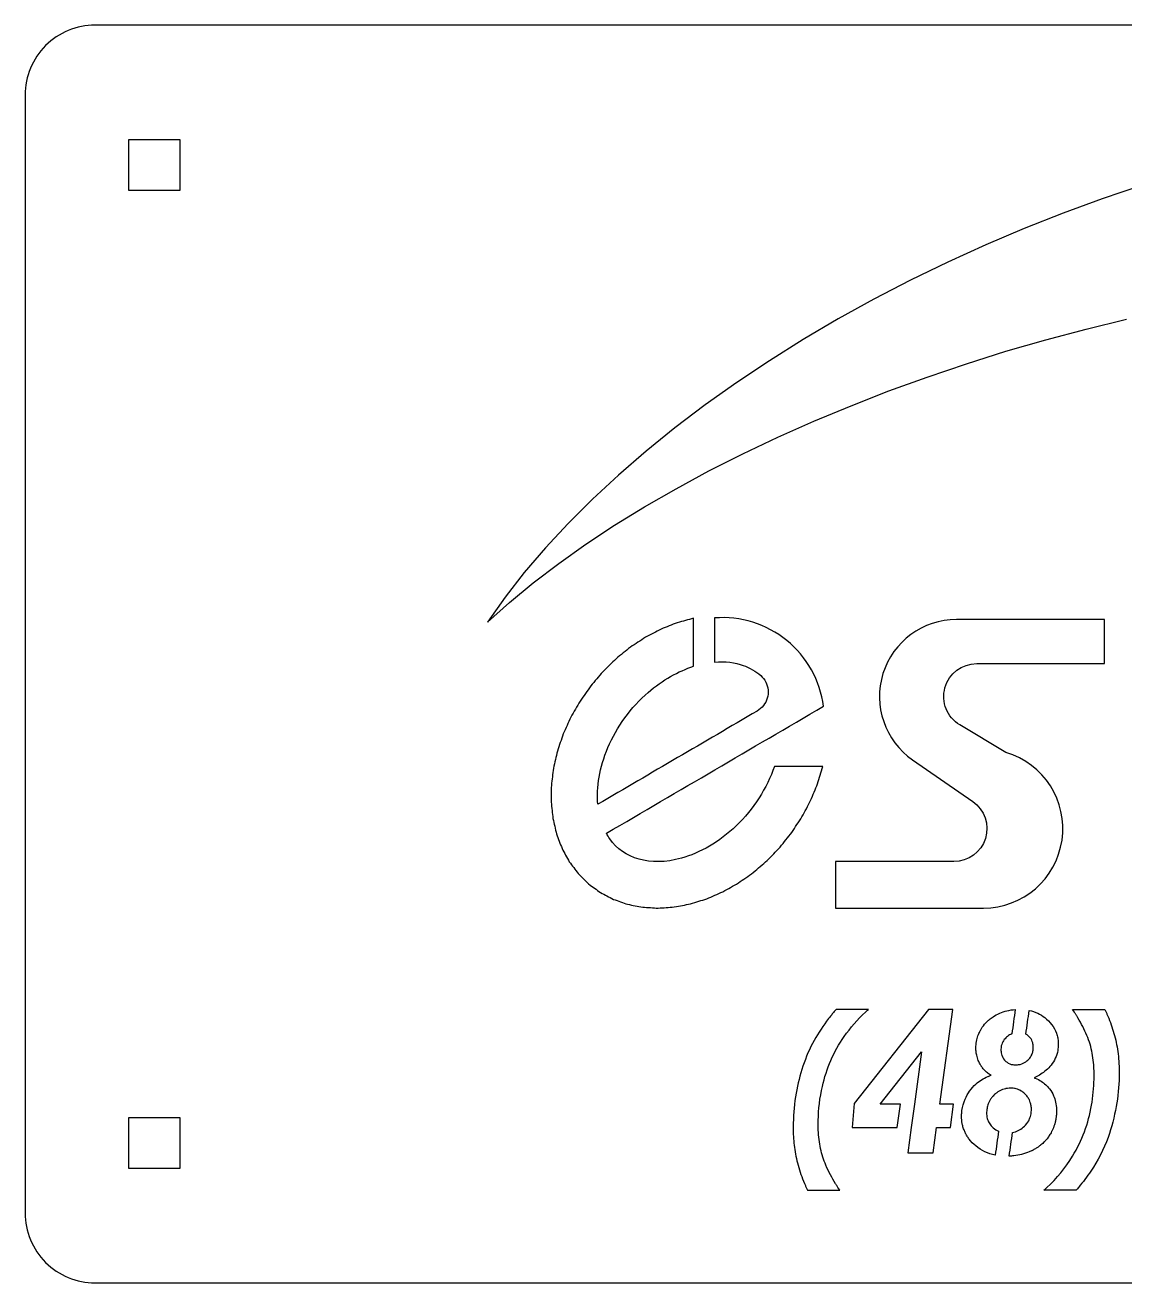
# Model space of a CAD drawing. Extents: x -202 to 213, y -95 to 85.
# Drawn here: x -201.7 to -44.3, y -94.6 to 85.4 of the extents above; entities that cross this region are included whole.
import ezdxf

# ---------------------------------------------------------------- set-up
doc = ezdxf.new("R2010")
doc.units = 0

msp = doc.modelspace()

# ---------------------------------------------------------------- linework, layer by layer
at = {"layer": '1'}
for points in [[(213.29, 75.37, 0.414214), (203.29, 85.37), (-191.71, 85.37, 0.414214), (-201.71, 75.37), (-201.71, -84.63, 0.414214), (-191.71, -94.63), (203.29, -94.63, 0.414214), (213.29, -84.63)], [(-47.25, 0.3), (-68.41, 0.3, 0.735169), (-74.69, -19.79), (-66.1, -25.74, -0.735169), (-68.79, -34.35), (-85.74, -34.35), (-85.74, -41), (-64.57, -41, 0.865241), (-61.33, -18.72), (-67.93, -14.78, -0.761737), (-65.51, -6), (-47.25, -6)]]:
    msp.add_lwpolyline(points, format="xyb", close=True, dxfattribs=at)
for points in [[(-179.56, 69.02), (-179.56, 61.72), (-186.86, 61.72), (-186.86, 69.02)], [(-68.85, -69.08), (-70.81, -69.08), (-68.94, -55.49), (-72.42, -55.49), (-83.08, -68.94), (-83.33, -72.41), (-76.91, -72.41), (-76.45, -69.08), (-79.33, -69.08), (-73.4, -61.58), (-74.43, -69.08), (-74.89, -72.41), (-75.38, -76), (-71.77, -76), (-71.27, -72.41), (-69.29, -72.41)], [(-179.56, -70.98), (-179.56, -78.28), (-186.86, -78.28), (-186.86, -70.98)]]:
    msp.add_lwpolyline(points, close=True, dxfattribs=at)
msp.add_lwpolyline([(-41.92, 62.41), (-47.56, 60.52), (-53.17, 58.47), (-58.73, 56.27), (-64.23, 53.94), (-69.66, 51.47), (-75, 48.87), (-80.24, 46.15), (-85.35, 43.32), (-90.34, 40.38), (-95.18, 37.34), (-99.87, 34.21), (-104.38, 31.01), (-108.72, 27.72), (-112.85, 24.38), (-116.79, 20.98), (-120.51, 17.53), (-124, 14.05), (-127.25, 10.54), (-130.27, 7.01), (-133.03, 3.48), (-135.53, -0.06), (-132.38, 2.76), (-128.98, 5.57), (-125.34, 8.34), (-121.47, 11.09), (-117.37, 13.79), (-113.06, 16.44), (-108.56, 19.03), (-103.86, 21.56), (-99, 24.02), (-93.98, 26.4), (-88.81, 28.7), (-83.51, 30.9), (-78.1, 33.01), (-72.59, 35.01), (-66.99, 36.91), (-61.33, 38.69), (-55.61, 40.35), (-49.85, 41.88), (-44.08, 43.29)], dxfattribs=at)
for points, knots in [([(-87.45, -12.11), (-97.81, -18.17), (-108.17, -24.23), (-118.52, -30.29), (-118.52, -30.29), (-118.37, -30.56), (-118.21, -30.82), (-118.04, -31.07), (-118.04, -31.07), (-117, -32.52), (-115.64, -33.48), (-113.84, -34), (-113.84, -34), (-112.18, -34.47), (-110.07, -34.5), (-107.77, -33.85), (-107.77, -33.85), (-105.15, -33.13), (-102.32, -31.52), (-99.94, -29.21), (-99.94, -29.21), (-97.48, -26.86), (-95.52, -23.8), (-94.48, -20.73), (-94.48, -20.73), (-92.17, -20.73), (-89.86, -20.73), (-87.55, -20.73), (-87.55, -20.73), (-87.79, -21.55), (-88.04, -22.37), (-88.29, -23.19), (-88.29, -23.19), (-88.62, -23.99), (-88.95, -24.8), (-89.29, -25.6), (-89.29, -25.6), (-89.7, -26.38), (-90.11, -27.16), (-90.53, -27.94), (-90.53, -27.94), (-91.01, -28.68), (-91.5, -29.43), (-91.99, -30.17), (-91.99, -30.17), (-92.54, -30.86), (-93.1, -31.56), (-93.65, -32.26), (-93.65, -32.26), (-94.27, -32.89), (-94.88, -33.53), (-95.5, -34.17), (-95.5, -34.17), (-96.16, -34.75), (-96.83, -35.32), (-97.5, -35.89), (-97.5, -35.89), (-98.21, -36.39), (-98.92, -36.9), (-99.63, -37.4), (-99.63, -37.4), (-100.37, -37.82), (-101.11, -38.24), (-101.85, -38.66), (-101.85, -38.66), (-102.61, -38.99), (-103.38, -39.33), (-104.14, -39.66), (-104.14, -39.66), (-104.92, -39.9), (-105.69, -40.15), (-106.47, -40.39), (-106.47, -40.39), (-107.25, -40.54), (-108.02, -40.69), (-108.8, -40.84), (-108.8, -40.84), (-109.56, -40.89), (-110.33, -40.95), (-111.1, -41), (-111.1, -41), (-111.84, -40.96), (-112.59, -40.91), (-113.33, -40.87), (-113.33, -40.87), (-114.05, -40.73), (-114.76, -40.59), (-115.48, -40.45), (-115.48, -40.45), (-116.15, -40.22), (-116.83, -39.98), (-117.5, -39.75), (-117.5, -39.75), (-118.13, -39.42), (-118.75, -39.1), (-119.37, -38.77), (-119.37, -38.77), (-119.94, -38.36), (-120.5, -37.95), (-121.07, -37.54), (-121.07, -37.54), (-121.57, -37.04), (-122.07, -36.55), (-122.56, -36.06), (-122.56, -36.06), (-122.99, -35.49), (-123.41, -34.93), (-123.84, -34.36), (-123.84, -34.36), (-124.18, -33.73), (-124.53, -33.09), (-124.87, -32.46), (-124.87, -32.46), (-125.14, -31.77), (-125.4, -31.08), (-125.66, -30.39), (-125.66, -30.39), (-125.83, -29.65), (-126, -28.91), (-126.18, -28.17), (-126.18, -28.17), (-126.26, -27.4), (-126.34, -26.62), (-126.43, -25.85), (-126.43, -25.85), (-126.42, -25.05), (-126.41, -24.24), (-126.4, -23.44), (-126.4, -23.44), (-126.3, -22.62), (-126.2, -21.8), (-126.1, -20.99), (-126.1, -20.99), (-125.91, -20.16), (-125.72, -19.34), (-125.53, -18.52), (-125.53, -18.52), (-125.26, -17.7), (-124.98, -16.89), (-124.7, -16.07), (-124.7, -16.07), (-124.34, -15.27), (-123.98, -14.48), (-123.62, -13.68), (-123.62, -13.68), (-123.18, -12.91), (-122.74, -12.15), (-122.3, -11.38), (-122.3, -11.38), (-121.79, -10.65), (-121.28, -9.92), (-120.77, -9.2), (-120.77, -9.2), (-120.19, -8.52), (-119.62, -7.84), (-119.04, -7.16), (-119.04, -7.16), (-118.4, -6.55), (-117.77, -5.93), (-117.14, -5.31), (-117.14, -5.31), (-116.45, -4.76), (-115.77, -4.21), (-115.09, -3.66), (-115.09, -3.66), (-114.37, -3.19), (-113.65, -2.71), (-112.93, -2.24), (-112.93, -2.24), (-112.18, -1.85), (-111.42, -1.46), (-110.67, -1.07), (-110.67, -1.07), (-109.91, -0.76), (-109.14, -0.46), (-108.37, -0.15), (-108.37, -0.15), (-107.59, 0.06), (-106.81, 0.27), (-106.04, 0.48), (-106.04, 0.48), (-106.04, -1.81), (-106.04, -4.1), (-106.04, -6.39), (-106.04, -6.39), (-108.21, -7.08), (-110.5, -8.36), (-112.53, -10.12), (-112.53, -10.12), (-115, -12.25), (-117.07, -15.09), (-118.31, -18.03), (-118.31, -18.03), (-119.52, -20.85), (-119.97, -23.74), (-119.74, -26.14), (-119.74, -26.14), (-112.14, -21.69), (-104.54, -17.24), (-96.94, -12.8), (-96.94, -12.8), (-96.59, -12.6), (-96.29, -12.33), (-96.05, -12.02), (-96.05, -12.02), (-95.8, -11.71), (-95.62, -11.35), (-95.5, -10.97), (-95.5, -10.97), (-95.39, -10.59), (-95.35, -10.19), (-95.39, -9.79), (-95.39, -9.79), (-95.43, -9.39), (-95.54, -9.01), (-95.72, -8.65), (-95.72, -8.65), (-95.9, -8.3), (-96.14, -7.98), (-96.44, -7.72), (-96.44, -7.72), (-97.16, -7.09), (-97.99, -6.6), (-98.95, -6.26), (-98.95, -6.26), (-100.11, -5.85), (-101.49, -5.66), (-103.04, -5.79), (-103.04, -5.79), (-103.04, -3.68), (-103.04, -1.58), (-103.04, 0.53), (-103.04, 0.53), (-101.19, 0.67), (-99.34, 0.46), (-97.57, -0.09), (-97.57, -0.09), (-95.8, -0.64), (-94.16, -1.52), (-92.72, -2.68), (-92.72, -2.68), (-91.28, -3.85), (-90.08, -5.28), (-89.18, -6.89), (-89.18, -6.89), (-88.28, -8.51), (-87.69, -10.28), (-87.45, -12.11)], [0, 0, 0, 0, 0.016129, 0.016129, 0.016129, 0.016129, 0.032258, 0.032258, 0.032258, 0.032258, 0.048387, 0.048387, 0.048387, 0.048387, 0.064516, 0.064516, 0.064516, 0.064516, 0.080645, 0.080645, 0.080645, 0.080645, 0.096774, 0.096774, 0.096774, 0.096774, 0.112903, 0.112903, 0.112903, 0.112903, 0.129032, 0.129032, 0.129032, 0.129032, 0.145161, 0.145161, 0.145161, 0.145161, 0.16129, 0.16129, 0.16129, 0.16129, 0.177419, 0.177419, 0.177419, 0.177419, 0.193548, 0.193548, 0.193548, 0.193548, 0.209677, 0.209677, 0.209677, 0.209677, 0.225806, 0.225806, 0.225806, 0.225806, 0.241935, 0.241935, 0.241935, 0.241935, 0.258065, 0.258065, 0.258065, 0.258065, 0.274194, 0.274194, 0.274194, 0.274194, 0.290323, 0.290323, 0.290323, 0.290323, 0.306452, 0.306452, 0.306452, 0.306452, 0.322581, 0.322581, 0.322581, 0.322581, 0.33871, 0.33871, 0.33871, 0.33871, 0.354839, 0.354839, 0.354839, 0.354839, 0.370968, 0.370968, 0.370968, 0.370968, 0.387097, 0.387097, 0.387097, 0.387097, 0.403226, 0.403226, 0.403226, 0.403226, 0.419355, 0.419355, 0.419355, 0.419355, 0.435484, 0.435484, 0.435484, 0.435484, 0.451613, 0.451613, 0.451613, 0.451613, 0.467742, 0.467742, 0.467742, 0.467742, 0.483871, 0.483871, 0.483871, 0.483871, 0.5, 0.5, 0.5, 0.5, 0.516129, 0.516129, 0.516129, 0.516129, 0.532258, 0.532258, 0.532258, 0.532258, 0.548387, 0.548387, 0.548387, 0.548387, 0.564516, 0.564516, 0.564516, 0.564516, 0.580645, 0.580645, 0.580645, 0.580645, 0.596774, 0.596774, 0.596774, 0.596774, 0.612903, 0.612903, 0.612903, 0.612903, 0.629032, 0.629032, 0.629032, 0.629032, 0.645161, 0.645161, 0.645161, 0.645161, 0.66129, 0.66129, 0.66129, 0.66129, 0.677419, 0.677419, 0.677419, 0.677419, 0.693548, 0.693548, 0.693548, 0.693548, 0.709677, 0.709677, 0.709677, 0.709677, 0.725806, 0.725806, 0.725806, 0.725806, 0.741935, 0.741935, 0.741935, 0.741935, 0.758065, 0.758065, 0.758065, 0.758065, 0.774194, 0.774194, 0.774194, 0.774194, 0.790323, 0.790323, 0.790323, 0.790323, 0.806452, 0.806452, 0.806452, 0.806452, 0.822581, 0.822581, 0.822581, 0.822581, 0.83871, 0.83871, 0.83871, 0.83871, 0.854839, 0.854839, 0.854839, 0.854839, 0.870968, 0.870968, 0.870968, 0.870968, 0.887097, 0.887097, 0.887097, 0.887097, 0.903226, 0.903226, 0.903226, 0.903226, 0.919355, 0.919355, 0.919355, 0.919355, 0.935484, 0.935484, 0.935484, 0.935484, 0.951613, 0.951613, 0.951613, 0.951613, 0.967742, 0.967742, 0.967742, 0.967742, 0.983871, 0.983871, 0.983871, 0.983871, 1, 1, 1, 1]), ([(-81.03, -55.49), (-81.17, -55.62), (-81.31, -55.75), (-81.45, -55.88), (-81.45, -55.88), (-82.58, -56.94), (-83.6, -58.11), (-84.49, -59.38), (-84.49, -59.38), (-85.98, -61.53), (-87.04, -63.97), (-87.61, -66.52), (-87.61, -66.52), (-87.98, -68.12), (-88.17, -69.76), (-88.2, -71.41), (-88.2, -71.41), (-88.2, -71.6), (-88.2, -71.79), (-88.21, -71.99), (-88.21, -71.99), (-88.2, -72.25), (-88.19, -72.75), (-88.19, -72.77), (-88.19, -72.77), (-88.16, -73.66), (-88.05, -74.55), (-87.87, -75.42), (-87.87, -75.42), (-87.69, -76.24), (-87.44, -77.04), (-87.1, -77.81), (-87.1, -77.81), (-86.71, -78.73), (-86.23, -79.6), (-85.72, -80.45), (-85.72, -80.45), (-85.69, -80.5), (-85.66, -80.54), (-85.63, -80.59), (-85.63, -80.59), (-85.61, -80.63), (-85.58, -80.68), (-85.55, -80.72), (-85.55, -80.72), (-85.54, -80.75), (-85.27, -81.17), (-85.13, -81.38), (-85.13, -81.38), (-86.67, -81.38), (-88.21, -81.38), (-89.74, -81.38), (-89.74, -81.38), (-89.84, -81.16), (-90.03, -80.74), (-90.04, -80.72), (-90.04, -80.72), (-90.41, -79.87), (-90.73, -79), (-91, -78.11), (-91, -78.11), (-91.25, -77.27), (-91.44, -76.41), (-91.57, -75.55), (-91.57, -75.55), (-91.69, -74.73), (-91.76, -73.9), (-91.78, -73.07), (-91.78, -73.07), (-91.78, -73.05), (-91.79, -72.59), (-91.79, -72.34), (-91.79, -72.34), (-91.79, -72.15), (-91.79, -71.96), (-91.78, -71.77), (-91.78, -71.77), (-91.76, -70.34), (-91.61, -68.9), (-91.37, -67.49), (-91.37, -67.49), (-90.89, -64.86), (-90.09, -62.27), (-88.78, -59.93), (-88.78, -59.93), (-88.17, -58.85), (-87.47, -57.81), (-86.72, -56.82), (-86.72, -56.82), (-86.66, -56.75), (-86.61, -56.67), (-86.55, -56.6), (-86.55, -56.6), (-86.49, -56.52), (-86.43, -56.45), (-86.37, -56.37), (-86.37, -56.37), (-86.31, -56.3), (-86.25, -56.23), (-86.19, -56.15), (-86.19, -56.15), (-86.13, -56.08), (-86.07, -56), (-86.01, -55.93), (-86.01, -55.93), (-85.88, -55.78), (-85.76, -55.63), (-85.64, -55.49), (-85.64, -55.49), (-84.1, -55.49), (-82.56, -55.49), (-81.03, -55.49)], [0, 0, 0, 0, 0.035714, 0.035714, 0.035714, 0.035714, 0.071429, 0.071429, 0.071429, 0.071429, 0.107143, 0.107143, 0.107143, 0.107143, 0.142857, 0.142857, 0.142857, 0.142857, 0.178571, 0.178571, 0.178571, 0.178571, 0.214286, 0.214286, 0.214286, 0.214286, 0.25, 0.25, 0.25, 0.25, 0.285714, 0.285714, 0.285714, 0.285714, 0.321429, 0.321429, 0.321429, 0.321429, 0.357143, 0.357143, 0.357143, 0.357143, 0.392857, 0.392857, 0.392857, 0.392857, 0.428571, 0.428571, 0.428571, 0.428571, 0.464286, 0.464286, 0.464286, 0.464286, 0.5, 0.5, 0.5, 0.5, 0.535714, 0.535714, 0.535714, 0.535714, 0.571429, 0.571429, 0.571429, 0.571429, 0.607143, 0.607143, 0.607143, 0.607143, 0.642857, 0.642857, 0.642857, 0.642857, 0.678571, 0.678571, 0.678571, 0.678571, 0.714286, 0.714286, 0.714286, 0.714286, 0.75, 0.75, 0.75, 0.75, 0.785714, 0.785714, 0.785714, 0.785714, 0.821429, 0.821429, 0.821429, 0.821429, 0.857143, 0.857143, 0.857143, 0.857143, 0.892857, 0.892857, 0.892857, 0.892857, 0.928571, 0.928571, 0.928571, 0.928571, 0.964286, 0.964286, 0.964286, 0.964286, 1, 1, 1, 1]), ([(-53.85, -60.48), (-53.85, -60.34), (-53.85, -60.19), (-53.86, -60.05), (-53.86, -60.05), (-53.87, -59.94), (-53.89, -59.83), (-53.9, -59.73), (-53.9, -59.73), (-53.94, -59.51), (-53.99, -59.3), (-54.05, -59.1), (-54.05, -59.1), (-54.07, -59.05), (-54.08, -58.99), (-54.1, -58.94), (-54.1, -58.94), (-54.11, -58.93), (-54.11, -58.91), (-54.12, -58.89), (-54.12, -58.89), (-54.28, -58.45), (-54.51, -58.04), (-54.8, -57.67), (-54.8, -57.67), (-55.08, -57.3), (-55.41, -56.97), (-55.78, -56.67), (-55.78, -56.67), (-56.09, -56.43), (-56.43, -56.22), (-56.78, -56.05), (-56.78, -56.05), (-57.18, -55.87), (-57.59, -55.73), (-58.01, -55.64), (-58.01, -55.64), (-58.16, -56.77), (-58.32, -57.91), (-58.48, -59.05), (-58.48, -59.05), (-58.24, -59.17), (-58.03, -59.34), (-57.87, -59.55), (-57.87, -59.55), (-57.69, -59.77), (-57.58, -60.03), (-57.51, -60.3), (-57.51, -60.3), (-57.47, -60.47), (-57.45, -60.63), (-57.44, -60.8), (-57.44, -60.8), (-57.44, -60.81), (-57.44, -60.92), (-57.44, -60.98), (-57.44, -60.98), (-57.44, -61.02), (-57.44, -61.07), (-57.44, -61.11), (-57.44, -61.11), (-57.44, -61.13), (-57.44, -61.15), (-57.44, -61.17), (-57.44, -61.17), (-57.45, -61.19), (-57.45, -61.21), (-57.45, -61.23), (-57.45, -61.23), (-57.45, -61.25), (-57.45, -61.27), (-57.45, -61.29), (-57.45, -61.29), (-57.46, -61.31), (-57.46, -61.33), (-57.46, -61.35), (-57.46, -61.35), (-57.48, -61.52), (-57.52, -61.69), (-57.59, -61.85), (-57.59, -61.85), (-57.59, -61.86), (-57.62, -61.95), (-57.65, -61.99), (-57.65, -61.99), (-57.75, -62.22), (-57.88, -62.42), (-58.05, -62.6), (-58.05, -62.6), (-58.23, -62.8), (-58.43, -62.97), (-58.66, -63.1), (-58.66, -63.1), (-58.92, -63.26), (-59.22, -63.36), (-59.52, -63.4), (-59.52, -63.4), (-59.62, -63.42), (-59.72, -63.42), (-59.83, -63.43), (-59.83, -63.43), (-59.87, -63.43), (-59.91, -63.43), (-59.95, -63.44), (-59.95, -63.44), (-59.98, -63.43), (-60.02, -63.43), (-60.05, -63.43), (-60.05, -63.43), (-60.16, -63.42), (-60.27, -63.42), (-60.37, -63.4), (-60.37, -63.4), (-60.44, -63.39), (-60.51, -63.38), (-60.58, -63.36), (-60.58, -63.36), (-60.87, -63.28), (-61.14, -63.13), (-61.36, -62.93), (-61.36, -62.93), (-61.6, -62.72), (-61.79, -62.45), (-61.9, -62.16), (-61.9, -62.16), (-61.91, -62.14), (-61.91, -62.12), (-61.92, -62.11), (-61.92, -62.11), (-61.97, -61.97), (-62, -61.83), (-62.02, -61.69), (-62.02, -61.69), (-62.03, -61.59), (-62.04, -61.48), (-62.05, -61.38), (-62.05, -61.38), (-62.05, -61.34), (-62.05, -61.31), (-62.05, -61.27), (-62.05, -61.27), (-62.05, -61.24), (-62.05, -61.21), (-62.05, -61.18), (-62.05, -61.18), (-62.04, -61.06), (-62.03, -60.94), (-62.01, -60.82), (-62.01, -60.82), (-62.01, -60.79), (-62, -60.77), (-62, -60.75), (-62, -60.75), (-62, -60.74), (-62, -60.73), (-62, -60.73), (-62, -60.73), (-61.98, -60.65), (-61.96, -60.58), (-61.93, -60.51), (-61.93, -60.51), (-61.85, -60.26), (-61.73, -60.02), (-61.57, -59.82), (-61.57, -59.82), (-61.44, -59.65), (-61.29, -59.5), (-61.12, -59.36), (-61.12, -59.36), (-60.93, -59.21), (-60.72, -59.09), (-60.49, -59), (-60.49, -59), (-60.33, -57.83), (-60.17, -56.67), (-60.01, -55.51), (-60.01, -55.51), (-60.41, -55.53), (-60.82, -55.6), (-61.21, -55.7), (-61.21, -55.7), (-61.91, -55.87), (-62.58, -56.16), (-63.19, -56.55), (-63.19, -56.55), (-63.38, -56.67), (-63.56, -56.81), (-63.73, -56.95), (-63.73, -56.95), (-63.83, -57.04), (-63.94, -57.13), (-64.03, -57.23), (-64.03, -57.23), (-64.29, -57.48), (-64.52, -57.75), (-64.72, -58.05), (-64.72, -58.05), (-64.8, -58.17), (-64.87, -58.28), (-64.94, -58.4), (-64.94, -58.4), (-64.96, -58.44), (-64.98, -58.48), (-65, -58.52), (-65, -58.52), (-65.03, -58.56), (-65.05, -58.6), (-65.07, -58.64), (-65.07, -58.64), (-65.17, -58.84), (-65.26, -59.04), (-65.34, -59.26), (-65.34, -59.26), (-65.38, -59.38), (-65.42, -59.51), (-65.46, -59.64), (-65.46, -59.64), (-65.55, -59.95), (-65.6, -60.26), (-65.62, -60.57), (-65.62, -60.57), (-65.63, -60.71), (-65.64, -60.84), (-65.64, -60.98), (-65.64, -60.98), (-65.64, -61.07), (-65.63, -61.15), (-65.63, -61.24), (-65.63, -61.24), (-65.63, -61.31), (-65.62, -61.38), (-65.62, -61.45), (-65.62, -61.45), (-65.6, -61.65), (-65.57, -61.85), (-65.52, -62.05), (-65.52, -62.05), (-65.47, -62.3), (-65.39, -62.55), (-65.29, -62.79), (-65.29, -62.79), (-65.22, -62.98), (-65.13, -63.16), (-65.03, -63.33), (-65.03, -63.33), (-65.02, -63.34), (-64.96, -63.46), (-64.92, -63.52), (-64.92, -63.52), (-64.9, -63.55), (-64.89, -63.57), (-64.88, -63.6), (-64.88, -63.6), (-64.83, -63.66), (-64.78, -63.73), (-64.74, -63.8), (-64.74, -63.8), (-64.72, -63.82), (-64.7, -63.85), (-64.68, -63.87), (-64.68, -63.87), (-64.57, -64.02), (-64.43, -64.17), (-64.29, -64.3), (-64.29, -64.3), (-64.23, -64.35), (-64.17, -64.41), (-64.11, -64.46), (-64.11, -64.46), (-64.03, -64.53), (-63.95, -64.59), (-63.87, -64.65), (-63.87, -64.65), (-63.77, -64.72), (-63.67, -64.79), (-63.57, -64.86), (-63.57, -64.86), (-63.54, -64.88), (-63.5, -64.9), (-63.47, -64.93), (-63.47, -64.93), (-63.54, -64.96), (-63.62, -64.99), (-63.69, -65.02), (-63.69, -65.02), (-63.73, -65.03), (-63.77, -65.05), (-63.81, -65.06), (-63.81, -65.06), (-63.84, -65.08), (-63.88, -65.09), (-63.92, -65.11), (-63.92, -65.11), (-64.55, -65.37), (-65.14, -65.73), (-65.66, -66.18), (-65.66, -66.18), (-66.32, -66.77), (-66.82, -67.53), (-67.17, -68.34), (-67.17, -68.34), (-67.39, -68.86), (-67.55, -69.4), (-67.63, -69.96), (-67.63, -69.96), (-67.64, -70.04), (-67.65, -70.12), (-67.66, -70.2), (-67.66, -70.2), (-67.68, -70.4), (-67.69, -70.6), (-67.69, -70.8), (-67.69, -70.8), (-67.69, -70.97), (-67.68, -71.13), (-67.67, -71.3), (-67.67, -71.3), (-67.66, -71.42), (-67.65, -71.55), (-67.63, -71.67), (-67.63, -71.67), (-67.6, -71.83), (-67.57, -72), (-67.53, -72.16), (-67.53, -72.16), (-67.48, -72.36), (-67.42, -72.56), (-67.34, -72.75), (-67.34, -72.75), (-67.28, -72.91), (-67.21, -73.06), (-67.13, -73.21), (-67.13, -73.21), (-67.12, -73.24), (-67.1, -73.28), (-67.08, -73.32), (-67.08, -73.32), (-67.02, -73.43), (-66.96, -73.54), (-66.89, -73.64), (-66.89, -73.64), (-66.8, -73.78), (-66.7, -73.92), (-66.6, -74.05), (-66.6, -74.05), (-66.33, -74.42), (-66, -74.74), (-65.65, -75.04), (-65.65, -75.04), (-64.86, -75.71), (-63.89, -76.16), (-62.87, -76.37), (-62.87, -76.37), (-62.71, -75.22), (-62.55, -74.08), (-62.4, -72.93), (-62.4, -72.93), (-62.54, -72.87), (-62.67, -72.8), (-62.8, -72.72), (-62.8, -72.72), (-63.05, -72.56), (-63.27, -72.37), (-63.46, -72.15), (-63.46, -72.15), (-63.6, -71.98), (-63.73, -71.8), (-63.83, -71.6), (-63.83, -71.6), (-63.93, -71.39), (-64.01, -71.16), (-64.05, -70.93), (-64.05, -70.93), (-64.08, -70.78), (-64.1, -70.62), (-64.1, -70.47), (-64.1, -70.47), (-64.1, -70.44), (-64.1, -70.4), (-64.1, -70.37), (-64.1, -70.37), (-64.1, -70.25), (-64.1, -70.13), (-64.09, -70.02), (-64.09, -70.02), (-64.08, -69.96), (-64.08, -69.9), (-64.07, -69.84), (-64.07, -69.84), (-64.06, -69.73), (-64.04, -69.61), (-64.01, -69.5), (-64.01, -69.5), (-63.99, -69.39), (-63.96, -69.27), (-63.92, -69.16), (-63.92, -69.16), (-63.88, -69.05), (-63.84, -68.94), (-63.8, -68.84), (-63.8, -68.84), (-63.74, -68.7), (-63.67, -68.57), (-63.6, -68.45), (-63.6, -68.45), (-63.55, -68.38), (-63.5, -68.3), (-63.45, -68.23), (-63.45, -68.23), (-63.37, -68.11), (-63.27, -68), (-63.17, -67.9), (-63.17, -67.9), (-63.03, -67.75), (-62.89, -67.61), (-62.73, -67.48), (-62.73, -67.48), (-62.62, -67.4), (-62.52, -67.32), (-62.4, -67.26), (-62.4, -67.26), (-62.4, -67.25), (-62.28, -67.18), (-62.21, -67.15), (-62.21, -67.15), (-61.96, -67.01), (-61.68, -66.91), (-61.4, -66.85), (-61.4, -66.85), (-61.37, -66.84), (-61.34, -66.84), (-61.31, -66.83), (-61.31, -66.83), (-61.17, -66.81), (-61.02, -66.79), (-60.88, -66.78), (-60.88, -66.78), (-60.79, -66.77), (-60.7, -66.77), (-60.62, -66.77), (-60.62, -66.77), (-60.59, -66.77), (-60.57, -66.77), (-60.54, -66.77), (-60.54, -66.77), (-60.52, -66.77), (-60.49, -66.77), (-60.47, -66.77), (-60.47, -66.77), (-60.35, -66.78), (-60.23, -66.79), (-60.11, -66.81), (-60.11, -66.81), (-60.03, -66.83), (-59.96, -66.84), (-59.89, -66.86), (-59.89, -66.86), (-59.63, -66.93), (-59.38, -67.03), (-59.15, -67.18), (-59.15, -67.18), (-59.07, -67.23), (-58.99, -67.28), (-58.91, -67.34), (-58.91, -67.34), (-58.83, -67.4), (-58.76, -67.46), (-58.68, -67.53), (-58.68, -67.53), (-58.61, -67.6), (-58.54, -67.67), (-58.48, -67.74), (-58.48, -67.74), (-58.46, -67.76), (-58.45, -67.77), (-58.43, -67.79), (-58.43, -67.79), (-58.31, -67.92), (-58.21, -68.06), (-58.12, -68.21), (-58.12, -68.21), (-58.07, -68.29), (-58.03, -68.38), (-57.98, -68.46), (-57.98, -68.46), (-57.93, -68.57), (-57.88, -68.69), (-57.85, -68.8), (-57.85, -68.8), (-57.8, -68.97), (-57.76, -69.13), (-57.73, -69.3), (-57.73, -69.3), (-57.71, -69.4), (-57.7, -69.5), (-57.7, -69.59), (-57.7, -69.59), (-57.69, -69.67), (-57.69, -69.74), (-57.69, -69.81), (-57.69, -69.81), (-57.69, -69.86), (-57.7, -69.91), (-57.7, -69.96), (-57.7, -69.96), (-57.7, -70.08), (-57.71, -70.2), (-57.72, -70.32), (-57.72, -70.32), (-57.74, -70.42), (-57.75, -70.51), (-57.78, -70.61), (-57.78, -70.61), (-57.81, -70.75), (-57.85, -70.89), (-57.9, -71.02), (-57.9, -71.02), (-57.93, -71.1), (-57.96, -71.18), (-58, -71.26), (-58, -71.26), (-58, -71.26), (-58.05, -71.37), (-58.08, -71.42), (-58.08, -71.42), (-58.24, -71.72), (-58.45, -71.99), (-58.69, -72.22), (-58.69, -72.22), (-58.9, -72.43), (-59.14, -72.6), (-59.39, -72.75), (-59.39, -72.75), (-59.45, -72.78), (-59.51, -72.82), (-59.58, -72.85), (-59.58, -72.85), (-59.84, -72.97), (-60.12, -73.07), (-60.4, -73.12), (-60.4, -73.12), (-60.56, -74.25), (-60.71, -75.38), (-60.87, -76.5), (-60.87, -76.5), (-60.65, -76.5), (-60.43, -76.48), (-60.22, -76.45), (-60.22, -76.45), (-59.46, -76.37), (-58.71, -76.18), (-58.01, -75.89), (-58.01, -75.89), (-57.88, -75.84), (-57.65, -75.73), (-57.63, -75.72), (-57.63, -75.72), (-57.61, -75.71), (-57.58, -75.7), (-57.56, -75.68), (-57.56, -75.68), (-57.41, -75.61), (-57.27, -75.53), (-57.13, -75.45), (-57.13, -75.45), (-57.08, -75.42), (-57.04, -75.39), (-56.99, -75.36), (-56.99, -75.36), (-56.87, -75.29), (-56.76, -75.22), (-56.65, -75.14), (-56.65, -75.14), (-56.64, -75.13), (-56.43, -74.97), (-56.33, -74.89), (-56.33, -74.89), (-56.16, -74.75), (-56, -74.6), (-55.84, -74.45), (-55.84, -74.45), (-55.81, -74.41), (-55.77, -74.37), (-55.73, -74.33), (-55.73, -74.33), (-55.6, -74.19), (-55.48, -74.04), (-55.36, -73.89), (-55.36, -73.89), (-55.35, -73.88), (-55.2, -73.67), (-55.13, -73.56), (-55.13, -73.56), (-55, -73.38), (-54.9, -73.19), (-54.8, -72.99), (-54.8, -72.99), (-54.77, -72.94), (-54.75, -72.89), (-54.72, -72.85), (-54.72, -72.85), (-54.59, -72.58), (-54.48, -72.3), (-54.4, -72.01), (-54.4, -72.01), (-54.39, -72), (-54.32, -71.75), (-54.29, -71.62), (-54.29, -71.62), (-54.25, -71.46), (-54.21, -71.3), (-54.19, -71.13), (-54.19, -71.13), (-54.18, -71.08), (-54.18, -71.03), (-54.17, -70.97), (-54.17, -70.97), (-54.15, -70.84), (-54.12, -70.58), (-54.12, -70.57), (-54.12, -70.57), (-54.12, -70.54), (-54.12, -70.51), (-54.12, -70.48), (-54.12, -70.48), (-54.11, -70.46), (-54.11, -70.43), (-54.11, -70.4), (-54.11, -70.4), (-54.11, -70.39), (-54.1, -70.13), (-54.1, -69.99), (-54.1, -69.99), (-54.1, -69.96), (-54.1, -69.93), (-54.1, -69.9), (-54.1, -69.9), (-54.1, -69.87), (-54.11, -69.84), (-54.11, -69.8), (-54.11, -69.8), (-54.11, -69.45), (-54.15, -69.11), (-54.23, -68.76), (-54.23, -68.76), (-54.29, -68.45), (-54.39, -68.15), (-54.52, -67.86), (-54.52, -67.86), (-54.66, -67.5), (-54.86, -67.18), (-55.1, -66.88), (-55.1, -66.88), (-55.42, -66.44), (-55.83, -66.08), (-56.29, -65.79), (-56.29, -65.79), (-56.55, -65.61), (-56.84, -65.48), (-57.14, -65.35), (-57.14, -65.35), (-57.19, -65.33), (-57.25, -65.3), (-57.31, -65.28), (-57.31, -65.28), (-57.25, -65.25), (-57.19, -65.22), (-57.13, -65.2), (-57.13, -65.2), (-56.87, -65.07), (-56.61, -64.93), (-56.36, -64.78), (-56.36, -64.78), (-55.8, -64.43), (-55.29, -64.01), (-54.88, -63.49), (-54.88, -63.49), (-54.4, -62.87), (-54.06, -62.14), (-53.92, -61.36), (-53.92, -61.36), (-53.91, -61.31), (-53.9, -61.26), (-53.9, -61.21), (-53.9, -61.21), (-53.9, -61.2), (-53.89, -61.18), (-53.89, -61.17), (-53.89, -61.17), (-53.87, -61), (-53.86, -60.84), (-53.85, -60.68), (-53.85, -60.68), (-53.85, -60.61), (-53.85, -60.54), (-53.85, -60.48)], [0, 0, 0, 0, 0.005747, 0.005747, 0.005747, 0.005747, 0.011494, 0.011494, 0.011494, 0.011494, 0.017241, 0.017241, 0.017241, 0.017241, 0.022989, 0.022989, 0.022989, 0.022989, 0.028736, 0.028736, 0.028736, 0.028736, 0.034483, 0.034483, 0.034483, 0.034483, 0.04023, 0.04023, 0.04023, 0.04023, 0.045977, 0.045977, 0.045977, 0.045977, 0.051724, 0.051724, 0.051724, 0.051724, 0.057471, 0.057471, 0.057471, 0.057471, 0.063218, 0.063218, 0.063218, 0.063218, 0.068966, 0.068966, 0.068966, 0.068966, 0.074713, 0.074713, 0.074713, 0.074713, 0.08046, 0.08046, 0.08046, 0.08046, 0.086207, 0.086207, 0.086207, 0.086207, 0.091954, 0.091954, 0.091954, 0.091954, 0.097701, 0.097701, 0.097701, 0.097701, 0.103448, 0.103448, 0.103448, 0.103448, 0.109195, 0.109195, 0.109195, 0.109195, 0.114943, 0.114943, 0.114943, 0.114943, 0.12069, 0.12069, 0.12069, 0.12069, 0.126437, 0.126437, 0.126437, 0.126437, 0.132184, 0.132184, 0.132184, 0.132184, 0.137931, 0.137931, 0.137931, 0.137931, 0.143678, 0.143678, 0.143678, 0.143678, 0.149425, 0.149425, 0.149425, 0.149425, 0.155172, 0.155172, 0.155172, 0.155172, 0.16092, 0.16092, 0.16092, 0.16092, 0.166667, 0.166667, 0.166667, 0.166667, 0.172414, 0.172414, 0.172414, 0.172414, 0.178161, 0.178161, 0.178161, 0.178161, 0.183908, 0.183908, 0.183908, 0.183908, 0.189655, 0.189655, 0.189655, 0.189655, 0.195402, 0.195402, 0.195402, 0.195402, 0.201149, 0.201149, 0.201149, 0.201149, 0.206897, 0.206897, 0.206897, 0.206897, 0.212644, 0.212644, 0.212644, 0.212644, 0.218391, 0.218391, 0.218391, 0.218391, 0.224138, 0.224138, 0.224138, 0.224138, 0.229885, 0.229885, 0.229885, 0.229885, 0.235632, 0.235632, 0.235632, 0.235632, 0.241379, 0.241379, 0.241379, 0.241379, 0.247126, 0.247126, 0.247126, 0.247126, 0.252874, 0.252874, 0.252874, 0.252874, 0.258621, 0.258621, 0.258621, 0.258621, 0.264368, 0.264368, 0.264368, 0.264368, 0.270115, 0.270115, 0.270115, 0.270115, 0.275862, 0.275862, 0.275862, 0.275862, 0.281609, 0.281609, 0.281609, 0.281609, 0.287356, 0.287356, 0.287356, 0.287356, 0.293103, 0.293103, 0.293103, 0.293103, 0.298851, 0.298851, 0.298851, 0.298851, 0.304598, 0.304598, 0.304598, 0.304598, 0.310345, 0.310345, 0.310345, 0.310345, 0.316092, 0.316092, 0.316092, 0.316092, 0.321839, 0.321839, 0.321839, 0.321839, 0.327586, 0.327586, 0.327586, 0.327586, 0.333333, 0.333333, 0.333333, 0.333333, 0.33908, 0.33908, 0.33908, 0.33908, 0.344828, 0.344828, 0.344828, 0.344828, 0.350575, 0.350575, 0.350575, 0.350575, 0.356322, 0.356322, 0.356322, 0.356322, 0.362069, 0.362069, 0.362069, 0.362069, 0.367816, 0.367816, 0.367816, 0.367816, 0.373563, 0.373563, 0.373563, 0.373563, 0.37931, 0.37931, 0.37931, 0.37931, 0.385057, 0.385057, 0.385057, 0.385057, 0.390805, 0.390805, 0.390805, 0.390805, 0.396552, 0.396552, 0.396552, 0.396552, 0.402299, 0.402299, 0.402299, 0.402299, 0.408046, 0.408046, 0.408046, 0.408046, 0.413793, 0.413793, 0.413793, 0.413793, 0.41954, 0.41954, 0.41954, 0.41954, 0.425287, 0.425287, 0.425287, 0.425287, 0.431034, 0.431034, 0.431034, 0.431034, 0.436782, 0.436782, 0.436782, 0.436782, 0.442529, 0.442529, 0.442529, 0.442529, 0.448276, 0.448276, 0.448276, 0.448276, 0.454023, 0.454023, 0.454023, 0.454023, 0.45977, 0.45977, 0.45977, 0.45977, 0.465517, 0.465517, 0.465517, 0.465517, 0.471264, 0.471264, 0.471264, 0.471264, 0.477011, 0.477011, 0.477011, 0.477011, 0.482759, 0.482759, 0.482759, 0.482759, 0.488506, 0.488506, 0.488506, 0.488506, 0.494253, 0.494253, 0.494253, 0.494253, 0.5, 0.5, 0.5, 0.5, 0.505747, 0.505747, 0.505747, 0.505747, 0.511494, 0.511494, 0.511494, 0.511494, 0.517241, 0.517241, 0.517241, 0.517241, 0.522989, 0.522989, 0.522989, 0.522989, 0.528736, 0.528736, 0.528736, 0.528736, 0.534483, 0.534483, 0.534483, 0.534483, 0.54023, 0.54023, 0.54023, 0.54023, 0.545977, 0.545977, 0.545977, 0.545977, 0.551724, 0.551724, 0.551724, 0.551724, 0.557471, 0.557471, 0.557471, 0.557471, 0.563218, 0.563218, 0.563218, 0.563218, 0.568966, 0.568966, 0.568966, 0.568966, 0.574713, 0.574713, 0.574713, 0.574713, 0.58046, 0.58046, 0.58046, 0.58046, 0.586207, 0.586207, 0.586207, 0.586207, 0.591954, 0.591954, 0.591954, 0.591954, 0.597701, 0.597701, 0.597701, 0.597701, 0.603448, 0.603448, 0.603448, 0.603448, 0.609195, 0.609195, 0.609195, 0.609195, 0.614943, 0.614943, 0.614943, 0.614943, 0.62069, 0.62069, 0.62069, 0.62069, 0.626437, 0.626437, 0.626437, 0.626437, 0.632184, 0.632184, 0.632184, 0.632184, 0.637931, 0.637931, 0.637931, 0.637931, 0.643678, 0.643678, 0.643678, 0.643678, 0.649425, 0.649425, 0.649425, 0.649425, 0.655172, 0.655172, 0.655172, 0.655172, 0.66092, 0.66092, 0.66092, 0.66092, 0.666667, 0.666667, 0.666667, 0.666667, 0.672414, 0.672414, 0.672414, 0.672414, 0.678161, 0.678161, 0.678161, 0.678161, 0.683908, 0.683908, 0.683908, 0.683908, 0.689655, 0.689655, 0.689655, 0.689655, 0.695402, 0.695402, 0.695402, 0.695402, 0.701149, 0.701149, 0.701149, 0.701149, 0.706897, 0.706897, 0.706897, 0.706897, 0.712644, 0.712644, 0.712644, 0.712644, 0.718391, 0.718391, 0.718391, 0.718391, 0.724138, 0.724138, 0.724138, 0.724138, 0.729885, 0.729885, 0.729885, 0.729885, 0.735632, 0.735632, 0.735632, 0.735632, 0.741379, 0.741379, 0.741379, 0.741379, 0.747126, 0.747126, 0.747126, 0.747126, 0.752874, 0.752874, 0.752874, 0.752874, 0.758621, 0.758621, 0.758621, 0.758621, 0.764368, 0.764368, 0.764368, 0.764368, 0.770115, 0.770115, 0.770115, 0.770115, 0.775862, 0.775862, 0.775862, 0.775862, 0.781609, 0.781609, 0.781609, 0.781609, 0.787356, 0.787356, 0.787356, 0.787356, 0.793103, 0.793103, 0.793103, 0.793103, 0.798851, 0.798851, 0.798851, 0.798851, 0.804598, 0.804598, 0.804598, 0.804598, 0.810345, 0.810345, 0.810345, 0.810345, 0.816092, 0.816092, 0.816092, 0.816092, 0.821839, 0.821839, 0.821839, 0.821839, 0.827586, 0.827586, 0.827586, 0.827586, 0.833333, 0.833333, 0.833333, 0.833333, 0.83908, 0.83908, 0.83908, 0.83908, 0.844828, 0.844828, 0.844828, 0.844828, 0.850575, 0.850575, 0.850575, 0.850575, 0.856322, 0.856322, 0.856322, 0.856322, 0.862069, 0.862069, 0.862069, 0.862069, 0.867816, 0.867816, 0.867816, 0.867816, 0.873563, 0.873563, 0.873563, 0.873563, 0.87931, 0.87931, 0.87931, 0.87931, 0.885057, 0.885057, 0.885057, 0.885057, 0.890805, 0.890805, 0.890805, 0.890805, 0.896552, 0.896552, 0.896552, 0.896552, 0.902299, 0.902299, 0.902299, 0.902299, 0.908046, 0.908046, 0.908046, 0.908046, 0.913793, 0.913793, 0.913793, 0.913793, 0.91954, 0.91954, 0.91954, 0.91954, 0.925287, 0.925287, 0.925287, 0.925287, 0.931034, 0.931034, 0.931034, 0.931034, 0.936782, 0.936782, 0.936782, 0.936782, 0.942529, 0.942529, 0.942529, 0.942529, 0.948276, 0.948276, 0.948276, 0.948276, 0.954023, 0.954023, 0.954023, 0.954023, 0.95977, 0.95977, 0.95977, 0.95977, 0.965517, 0.965517, 0.965517, 0.965517, 0.971264, 0.971264, 0.971264, 0.971264, 0.977011, 0.977011, 0.977011, 0.977011, 0.982759, 0.982759, 0.982759, 0.982759, 0.988506, 0.988506, 0.988506, 0.988506, 0.994253, 0.994253, 0.994253, 0.994253, 1, 1, 1, 1]), ([(-45.13, -64.54), (-45.13, -64.44), (-45.13, -64.35), (-45.13, -64.25), (-45.13, -64.25), (-45.13, -64.15), (-45.14, -64.05), (-45.14, -63.96), (-45.14, -63.96), (-45.15, -63.03), (-45.23, -62.1), (-45.38, -61.19), (-45.38, -61.19), (-45.52, -60.32), (-45.71, -59.46), (-45.97, -58.62), (-45.97, -58.62), (-46.23, -57.79), (-46.53, -56.96), (-46.88, -56.16), (-46.88, -56.16), (-46.89, -56.13), (-47.08, -55.71), (-47.18, -55.49), (-47.18, -55.49), (-48.72, -55.49), (-50.26, -55.49), (-51.79, -55.49), (-51.79, -55.49), (-51.65, -55.71), (-51.38, -56.13), (-51.37, -56.15), (-51.37, -56.15), (-51.34, -56.19), (-51.32, -56.24), (-51.29, -56.28), (-51.29, -56.28), (-51.26, -56.33), (-51.23, -56.37), (-51.21, -56.42), (-51.21, -56.42), (-50.72, -57.22), (-50.27, -58.05), (-49.89, -58.92), (-49.89, -58.92), (-49.52, -59.73), (-49.24, -60.58), (-49.05, -61.45), (-49.05, -61.45), (-48.87, -62.32), (-48.76, -63.21), (-48.74, -64.1), (-48.74, -64.1), (-48.73, -64.13), (-48.72, -64.62), (-48.72, -64.89), (-48.72, -64.89), (-48.72, -65.08), (-48.72, -65.27), (-48.73, -65.47), (-48.73, -65.47), (-48.75, -66.72), (-48.87, -67.98), (-49.08, -69.22), (-49.08, -69.22), (-49.53, -71.79), (-50.44, -74.29), (-51.8, -76.51), (-51.8, -76.51), (-52.82, -78.16), (-54.06, -79.67), (-55.47, -80.99), (-55.47, -80.99), (-55.61, -81.12), (-55.76, -81.25), (-55.9, -81.38), (-55.9, -81.38), (-54.36, -81.38), (-52.82, -81.38), (-51.28, -81.38), (-51.28, -81.38), (-51.16, -81.24), (-51.04, -81.09), (-50.92, -80.94), (-50.92, -80.94), (-50.31, -80.21), (-49.73, -79.44), (-49.2, -78.65), (-49.2, -78.65), (-48.18, -77.15), (-47.34, -75.53), (-46.73, -73.82), (-46.73, -73.82), (-46.2, -72.38), (-45.83, -70.89), (-45.56, -69.39), (-45.56, -69.39), (-45.31, -67.98), (-45.16, -66.55), (-45.14, -65.11), (-45.14, -65.11), (-45.14, -64.92), (-45.13, -64.73), (-45.13, -64.54)], [0, 0, 0, 0, 0.038462, 0.038462, 0.038462, 0.038462, 0.076923, 0.076923, 0.076923, 0.076923, 0.115385, 0.115385, 0.115385, 0.115385, 0.153846, 0.153846, 0.153846, 0.153846, 0.192308, 0.192308, 0.192308, 0.192308, 0.230769, 0.230769, 0.230769, 0.230769, 0.269231, 0.269231, 0.269231, 0.269231, 0.307692, 0.307692, 0.307692, 0.307692, 0.346154, 0.346154, 0.346154, 0.346154, 0.384615, 0.384615, 0.384615, 0.384615, 0.423077, 0.423077, 0.423077, 0.423077, 0.461538, 0.461538, 0.461538, 0.461538, 0.5, 0.5, 0.5, 0.5, 0.538462, 0.538462, 0.538462, 0.538462, 0.576923, 0.576923, 0.576923, 0.576923, 0.615385, 0.615385, 0.615385, 0.615385, 0.653846, 0.653846, 0.653846, 0.653846, 0.692308, 0.692308, 0.692308, 0.692308, 0.730769, 0.730769, 0.730769, 0.730769, 0.769231, 0.769231, 0.769231, 0.769231, 0.807692, 0.807692, 0.807692, 0.807692, 0.846154, 0.846154, 0.846154, 0.846154, 0.884615, 0.884615, 0.884615, 0.884615, 0.923077, 0.923077, 0.923077, 0.923077, 0.961538, 0.961538, 0.961538, 0.961538, 1, 1, 1, 1])]:
    msp.add_open_spline(points, degree=3, knots=knots, dxfattribs=at)

doc.saveas('drawing.dxf')
